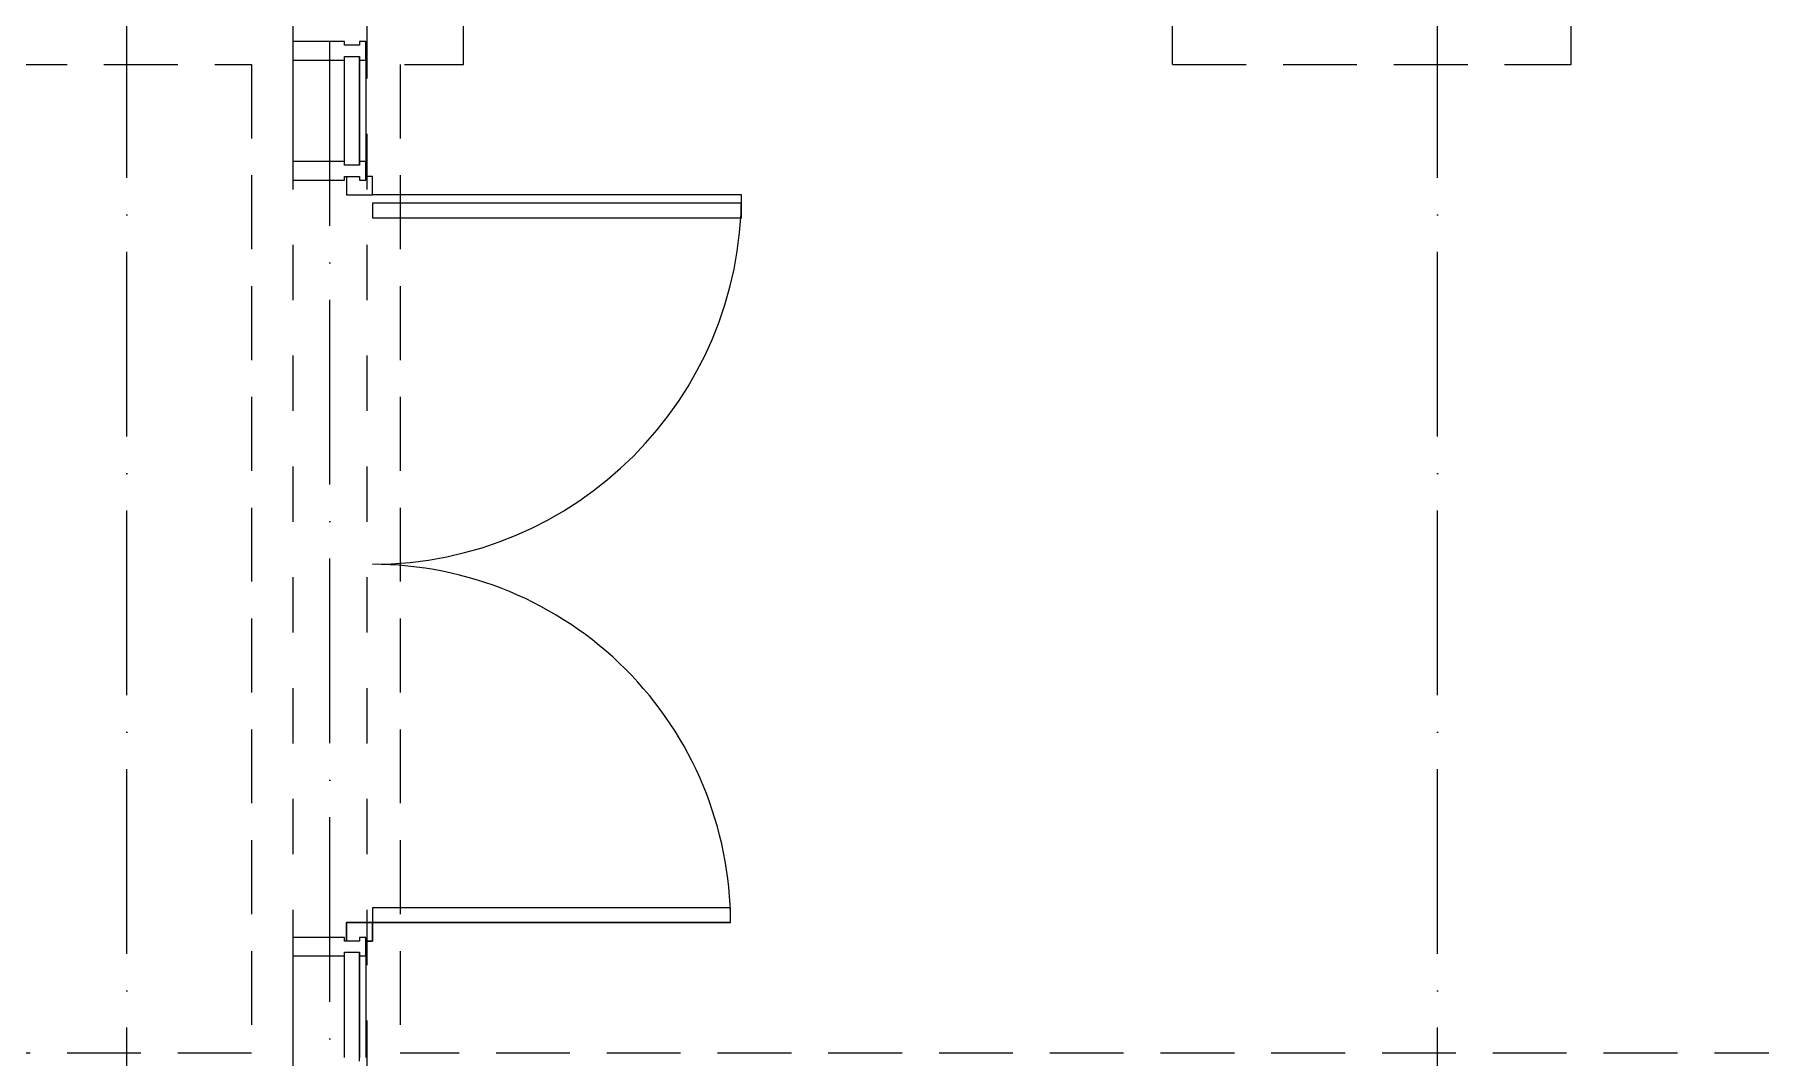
# Model space of a CAD drawing. Header units: millimetres. Extents: x -213536 to 1564669, y -45299 to 942238.
# Drawn here: x 246396 to 251071, y 220815 to 223584 of the extents above; entities that cross this region are included whole.
import ezdxf

# ---------------------------------------------------------------- set-up
doc = ezdxf.new("R2010")
doc.units = ezdxf.units.MM
for name, pattern in [('50_200_ШТРИХ_1Т_ш5_п1_п1_', [700, 500, -100, 0, -100]), ('Штрих короткий', [300, 150, -150]), ('Штриховая _2 мм - 1 мм_', [300, 200, -100])]:
    doc.linetypes.add(name, pattern=pattern)
for name, color, linetype, lineweight in [('0-1', 7, 'Continuous', 5), ('0-2', 7, 'Continuous', 9), ('Двери', 7, 'Continuous', 9), ('Импосты витража', 7, 'Continuous', 9), ('Импосты витража-1', 7, 'Continuous', 25), ('Оси-2', 7, '50_200_ШТРИХ_1Т_ш5_п1_п1_', 9), ('Остекление-1', 7, 'Continuous', 9), ('Перемычка-1', 7, 'Штрих короткий', 9), ('Элементы узлов', 7, 'Continuous', 9)]:
    doc.layers.add(name, color=color, linetype=linetype, lineweight=lineweight)
doc.layers.add('СТ-1_1', color=7, linetype='Штриховая _2 мм - 1 мм_', lineweight=90, true_color=0x888888)
doc.layers.get('0-2').off()

# ---------------------------------------------------------------- blocks, each defined once
blk = doc.blocks.new('Дверь_Витражная_СКБ_2Ст2 - ДВВ_ДАО_СОШ_Коридор_отсек-35586415-АИ2_02_План отделки стен 2-го этажа _Часть 2_')
at = {"layer": 'Двери'}
for p, q in [((-985, -1005), (-985, -35)), ((985, -1035), (985, -35))]:
    blk.add_line(p, q, dxfattribs=at)
for centre, radius, start, end in [((-985, -35), 970, 270, 0), ((985, -35), 1000, 180, 270)]:
    blk.add_arc(centre, radius, start, end, dxfattribs=at)
at = {"layer": 'Элементы узлов'}
for p, q in [((-1035, 35), (-985, 35)), ((-985, 35), (-1035, 35)), ((-985, 35), (-985, -35)), ((-985, -35), (-985, 35)), ((1035, 35), (985, 35)), ((985, 35), (985, -35)), ((1035, 35), (985, 35)), ((985, 35), (985, -35)), ((-1035, -35), (-1035, -17)), ((-1035, -17), (-1035, -35)), ((-985, -35), (-1035, -35)), ((-1035, -35), (-985, -35)), ((-945, -35), (-985, -35)), ((-985, -35), (-985, -1005)), ((-945, -1005), (-945, -35)), ((923, -35), (923, -1035)), ((963, -35), (923, -35)), ((963, -1035), (963, -35)), ((985, -35), (1035, -35)), ((985, -35), (1035, -35)), ((1035, -35), (1035, -17)), ((1035, -35), (1035, -17)), ((-985, -1005), (-945, -1005)), ((923, -1035), (963, -1035))]:
    blk.add_line(p, q, dxfattribs=at)
blk = doc.blocks.new('PNS_Панель прямоугольная2 - Нр_Стекло - 40мм-28950549-АИ2_02_План отделки стен 2-го этажа _Часть 2_')
at = {"layer": 'Остекление-1'}
for p, q in [((-137.5, 40), (137.5, 40)), ((-147.5, 0), (147.5, 0)), ((137.5, 0), (-137.5, 0))]:
    blk.add_line(p, q, dxfattribs=at)
blk = doc.blocks.new('Прямоугольный импост - Импост структурный с накладкой - 180мм-26944798-АИ2_02_План отделки стен 2-го этажа _Часть 2_')
at = {"layer": 'Импосты витража-1'}
for p, q in [((-25, 0), (-25, 17)), ((-25, 17), (25, 17)), ((-15, 0), (-25, 0)), ((-15, -40), (-15, 0)), ((25, 0), (15, 0)), ((15, 0), (15, -40)), ((25, 17), (25, 0)), ((-25, -180), (-25, -40)), ((-25, -40), (-15, -40)), ((15, -40), (25, -40)), ((25, -40), (25, -180)), ((25, -180), (-25, -180))]:
    blk.add_line(p, q, dxfattribs=at)
blk = doc.blocks.new('Прямоугольный импост - Импост структурный с накладкой - 180мм-27001384-АИ2_02_План отделки стен 2-го этажа _Часть 2_')
at = {"layer": 'Импосты витража'}
for p, q in [((40850, 10700), (40850, 10425)), ((41047, 10700), (41047, 10425))]:
    blk.add_line(p, q, dxfattribs=at)
blk = doc.blocks.new('Прямоугольный импост - Импост структурный с накладкой - 180мм-26943387-АИ2_02_План отделки стен 2-го этажа _Часть 2_')
at = {"layer": 'Импосты витража-1'}
for p, q in [((-25, 0), (-25, 17)), ((-25, 17), (25, 17)), ((-15, 0), (-25, 0)), ((-15, -40), (-15, 0)), ((25, 0), (15, 0)), ((15, 0), (15, -40)), ((25, 17), (25, 0)), ((-25, -180), (-25, -40)), ((-25, -40), (-15, -40)), ((15, -40), (25, -40)), ((25, -40), (25, -180)), ((25, -180), (-25, -180))]:
    blk.add_line(p, q, dxfattribs=at)
blk = doc.blocks.new('Проем_Дверь_Прямоугольный - 2900х2800h_витражные проемы-35267925-АИ2_02_План отделки стен 2-го этажа _Часть 2_')
at = {"layer": 'Перемычка-1'}
for p, q in [((1450, 100), (-1450, 100)), ((1450, -100), (-1450, -100))]:
    blk.add_line(p, q, dxfattribs=at)
blk = doc.blocks.new('0125-Р-ОО-Ш2-АР-о_23_10_2024_rvt-1-АИ2_02_План отделки стен 2-го этажа _Часть 2_')
at = {"layer": '0-2'}
for name, p, rotation in [('Проем_Дверь_Прямоугольный - 2900х2800h_витражные проемы-35267925-АИ2_02_План отделки стен 2-го этажа _Часть 2_', (40950, 9350), 89.99999999999993), ('PNS_Панель прямоугольная2 - Нр_Стекло - 40мм-28950549-АИ2_02_План отделки стен 2-го этажа _Часть 2_', (41030, 10562.5), 89.99999999999918), ('Дверь_Витражная_СКБ_2Ст2 - ДВВ_ДАО_СОШ_Коридор_отсек-35586415-АИ2_02_План отделки стен 2-го этажа _Часть 2_', (41030, 9350), 89.99999999999918), ('PNS_Панель прямоугольная2 - Нр_Стекло - 40мм-28950549-АИ2_02_План отделки стен 2-го этажа _Часть 2_', (41030, 8137.5), 89.99999999999918)]:
    blk.add_blockref(name, p, dxfattribs=dict(at, rotation=rotation))
at = {"layer": '0-2', "extrusion": (0, 0, -1), "rotation": 90.00000000000084}
for name, p in [('Прямоугольный импост - Импост структурный с накладкой - 180мм-26943387-АИ2_02_План отделки стен 2-го этажа _Часть 2_', (-41030, 10725)), ('Прямоугольный импост - Импост структурный с накладкой - 180мм-26944798-АИ2_02_План отделки стен 2-го этажа _Часть 2_', (-41030, 10400)), ('Прямоугольный импост - Импост структурный с накладкой - 180мм-26944798-АИ2_02_План отделки стен 2-го этажа _Часть 2_', (-41030, 8300))]:
    blk.add_blockref(name, p, dxfattribs=at)
at = {"layer": '0-2'}
for p in [(0, 0), (0, -2425)]:
    blk.add_blockref('Прямоугольный импост - Импост структурный с накладкой - 180мм-27001384-АИ2_02_План отделки стен 2-го этажа _Часть 2_', p, dxfattribs=at)
blk = doc.blocks.new('Оси1')
at = {"layer": 'Оси-2'}
for p, q in [((246645.6, 210594.5), (246645.6, 225549.9)), ((250195.6, 210594.5), (250195.6, 225549.9)), ((247195.6, 211864.5), (247195.6, 224279.9))]:
    blk.add_line(p, q, dxfattribs=at)

msp = doc.modelspace()

# ---------------------------------------------------------------- linework, layer by layer
at = {"layer": 'СТ-1_1', "lineweight": 25}
for p, q in [((247557.6, 223503.2), (247557.6, 223753.2)), ((249477.6, 223503.2), (249477.6, 223753.2)), ((250557.6, 223503.2), (250557.6, 223753.2)), ((246283.6, 223503.2), (246983.6, 223503.2)), ((246983.6, 223503.2), (246983.6, 220827.2)), ((247385.6, 223503.2), (247385.6, 220827.2)), ((247397.6, 223503.2), (247557.6, 223503.2)), ((249477.6, 223503.2), (250557.6, 223503.2)), ((246983.6, 220827.2), (230583.6, 220827.2)), ((290145.6, 220827.2), (247385.6, 220827.2))]:
    msp.add_line(p, q, dxfattribs=at)

# ---------------------------------------------------------------- block references
at = {"color": 2, "lineweight": 30}
msp.add_blockref('Оси1', (0, 0), dxfattribs=at)
at = {"layer": '0-1'}
msp.add_blockref('0125-Р-ОО-Ш2-АР-о_23_10_2024_rvt-1-АИ2_02_План отделки стен 2-го этажа _Часть 2_', (206245.6, 212815.2), dxfattribs=at)

doc.saveas('drawing.dxf')
